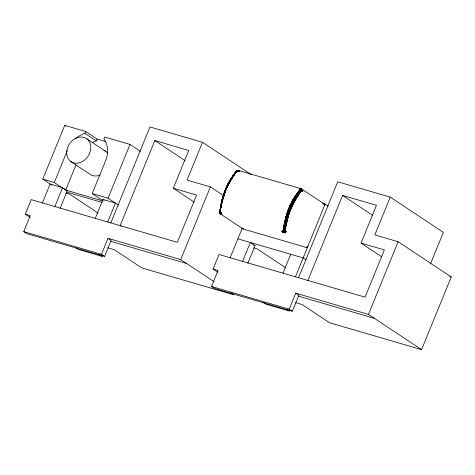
<?xml version="1.0" encoding="UTF-8"?>
<svg xmlns="http://www.w3.org/2000/svg" width="475" height="475" viewBox="0 0 475 475"><rect width="100%" height="100%" fill="white"/><g stroke="black" fill="none" stroke-linecap="round" stroke-linejoin="round"><path stroke-width="0.71" d="M299.493 190.19L300.913 190.938C304.463 191.431 301.661 189.103 299.493 190.19C290.284 201.4 285.053 215.43 283.361 229.752L284.347 230.696C287.981 231.604 283.005 234.365 282.251 230.874L282.025 231.159C283.51 233.593 286.924 233.1 285.57 229.971L283.854 230.007C284.157 231.277 282.892 233.391 282.055 231.467L282.043 230.826L282.69 230.803L283.302 230.001L285.718 218.304L288.586 209.273L293.17 199.767L299.636 190L299.381 188.634L300.432 188.569L302.373 189.454L324.17 203.912M242.98 228.897L220.964 214.278L220.572 211.381L219.978 211.084L222.116 199.684L225.637 189.086L227.852 184.359L232.079 177.228L236.799 171.059L237.975 170.555L239.513 170.751L300.022 188.421L302.712 190.261L301.257 191.473L299.636 190L300.806 189.982L301.756 191.205L302.617 189.685L299.731 188.516L299.66 189.21L301.269 189.774L301.987 191.092L301.168 189.953L299.743 189.394M302.723 191.128C302.628 189.786 300.734 190.16 299.832 190.321L296.513 194.186L293.692 198.514L288.283 209.528L287.327 212.171L286.342 218.47L285.285 230.333L285.701 232.305L284.626 232.079L283.058 230.47L282.251 231.758L283.688 232.524L284.454 232.382L284.685 231.794L284.917 225.12L286.081 216.202M284.276 232.916L285.332 232.744L285.813 231.711L285.766 231.319L284.62 231.01L285.315 230.031L287.927 216.944L290.932 208.252L293.894 202.13L297.231 196.638L301.839 189.863L302.712 190.261M229.633 181.765L236.586 171.285L237.945 170.555L239.697 170.828L237.536 170.644L235.986 171.879L230.274 180.049L226.415 187.34L223.113 196.086L221.297 203.995L219.901 211.993L220.24 213.495L221.487 214.581L221.902 214.433L220.643 213.138L220.222 211.037L220.905 206.197L223.945 194.346L226.48 187.322L227.145 185.796L227.555 185.79L224.105 195.142L221.967 203.264C223.161 193.503 227.008 182.899 233.742 175.827L232.976 175.916L231.123 178.766L225.067 191.277L225.821 189.026L226.563 188.581C227.578 186.485 227.751 181.961 230.244 181.29C233.124 178.066 234.181 169.712 239.697 170.828M239.43 170.757C238.984 170.448 236.96 170.525 236.188 171.659C236.592 172.045 237.5 169.759 237.643 171.701C234.424 171.564 233.296 176.296 231.634 178.523C225.227 188.32 221.849 199.761 220.281 211.286C220.038 211.969 219.634 213.53 220.964 214.278L220.24 213.495L220.833 212.764L219.978 211.001L221.261 203.84L222.947 197.701L221.172 203.917L219.907 211.66L220.376 213.673L221.902 214.433L220.471 213.281L220.572 211.381M230.244 181.29C229.573 183.409 227.531 184.229 227.187 186.372L224.954 190.837L223.113 196.086L220.667 208.905L220.317 208.638L221.694 201.519L219.901 211.993L220.638 212.212L221.635 214.368L220.014 212.954L220.673 212.693L220.727 213.15L219.901 211.921L220.513 208.555M229.461 181.622L231.277 178.523L232.305 177.947M285.166 230.209L284.988 232.305C280.131 233.071 287.322 231.8 284.917 229.995L286.205 216.475L288.212 216.796L290.831 209.113L294.257 201.97L301.625 189.662L302.759 190.131L302.219 191.027M220.762 214.088C219.509 212.39 220.453 214.178 221.623 214.071C221.249 214.647 220.614 213.756 221.51 213.489L221.118 212.913L219.978 212.788L220.317 208.638M282.417 232.103L283.231 232.222C281.728 231.497 284.056 233.1 284.157 232.162C284.394 231.266 283.13 230.494 283.51 229.882C286.176 216.054 290.433 201.406 300.176 190.517L300.087 190.273C301.88 188.848 300.295 188.035 299.529 189.05C299.309 188.433 302.533 189.59 302.587 190.998C300.622 188.219 297.641 194.138 296.335 195.878C288.8 206.607 285.362 219.889 283.688 232.524M287.927 216.944L290.243 209.944L293.033 204.28C290.427 197.392 287.826 220.287 286.924 222.051L288.533 211.25L289.904 205.675M221.118 212.913L220.685 213.91L220.293 211.405L219.984 211.494L220.097 213.121L221.487 214.581L220.388 213.661L221.142 213.792M282.886 230.66L283.599 231.557L284.525 230.399L283.712 229.841L283.753 227.056L284.751 221.629M219.984 211.494L220.721 214.065L220.056 212.082L220.905 206.197L220.056 212.082L220.352 208.602M225.013 192.482L224.313 192.523L223.321 196.401C224.705 190.837 226.866 185.487 230.286 180.66L230.274 180.049L231.604 179.039L233.296 175.821M282.589 232.008L283.367 230.892L283.361 229.752M284.109 229.912L284.751 222.555L286.508 222.888L287.915 213.032L289.299 207.527L290.932 208.252L293.746 200.028L295.765 195.599L297.231 196.638L298.288 195.54L296.513 194.186M282.251 231.758L284.656 231.568L286.888 213.507L287.304 212.842L288.996 213.412L293.016 199.654M283.029 231.568L282.055 231.467L282.477 230.88L284.976 232.904L285.665 231.058M283.712 229.841L284.293 224.978L286.057 225.263L287.345 214.837L288.586 209.273L290.243 209.944L292.933 201.477L294.88 196.953L296.364 197.962L296.216 198.669L293.117 203.585L297.047 194.453L300.58 189.222L300.491 188.628L299.814 188.415L301.091 188.795M237.69 171.469L236.9 171.024L236.247 171.588L235.938 172.562L230.268 180.132M283.854 230.007L283.51 229.882L283.45 231.42L282.738 232.21M285.433 232.548L286.11 231.824L284.656 231.568L285.57 229.971M231.123 178.766L234.46 173.868L234.929 173.761M220.073 213.144L220.638 212.212L219.907 211.66L220.905 206.197M220.079 211.185L220.364 208.751M221.528 213.156L220.376 213.673M228.065 184.241L225.227 190.784L223.303 197.838L222.662 197.915L225.821 189.026M220.21 211.737L219.943 212.562L220.928 212.711L220.471 213.281L219.978 212.788M220.833 212.764C220.537 214.243 219.693 213.073 220.246 212.147M232.043 177.668L234.656 173.773M219.978 211.084L222.205 199.684L222.591 200.545L222.264 201.905M236.58 171.368L237.648 170.632L239.103 170.644M231.996 177.436L237.28 170.763L239.513 170.751M284.988 232.797L284.157 232.162L284.347 230.227L288.456 213.216L291.157 206.287L294.233 200.325L300.509 190.766L301.732 190.635L302.332 189.685L299.731 188.516M287.797 210.847L285.659 227.632L284.086 227.442L286.401 216.529L290.243 205.877L294.203 198.419L298.353 192.292L299.588 193.313M284.863 227.578C286.734 214.207 291.935 201.257 300.509 190.766L301.37 189.127L302.777 189.994C300.491 189.163 298.08 189.121 302.332 189.685M285.285 227.614C287.066 215.163 291.638 203.027 299.333 193.004M220.317 208.703L221.861 201.477L221.528 204.084L221.261 203.84M220.436 208.798L221.35 203.834M283.824 231.396L284.288 231.444L284.881 230.262L284.519 229.965L284.513 227.525L285.374 218.916L285.718 218.304L287.452 218.732L288.212 216.796M221.166 203.876L220.839 206.399M301.863 190.849L301.536 191.342L299.737 189.798L300.253 188.985M234.466 174.473C233.878 173.031 237.815 170.388 236.847 171.713L237.69 170.715L239.228 170.727L237.536 170.644L236.698 171.303L237.114 170.84M221.219 203.953L224.372 192.523M221.297 203.995L224.598 192.541L222.662 197.915L222.051 201.667M223.689 196.49L224.455 192.535L225.031 190.76L225.358 190.813L224.699 192.589M283.67 232.305L284.513 232.726L284.917 229.995C286.942 215.882 292.077 202.225 300.913 190.938L299.179 192.856L296.364 197.962L296.893 197.606M223.838 194.322L222.496 199.838L223.268 196.122L222.662 197.915M229.502 181.355C227.323 185.909 224.123 191.781 223.505 196.193M222.205 199.684L221.819 201.584M302.812 190.445L302.551 190.499C302.961 189.276 299.357 188.112 301.007 188.765M222.134 199.708L222.763 197.915L221.92 201.626L222.146 199.678M222.181 199.732L222.615 197.897M287.927 211.048L289.596 211.666L292.137 202.967L294.013 198.342L295.521 199.316L299.012 192.713M230.518 179.882L227.198 186.075M324.627 205.194A1.585 1.277 -56.4 0 0 323.867 203.769L324.52 205.586L324.087 204.375M286.003 231.717L285.701 232.305L284.685 231.794M301.904 189.365L302.035 189.857M232.162 177.175L229.585 182.453L228.635 182.887L226.623 187.572M225.934 189.044L225.358 190.813L226.682 187.328L227.127 187.316M223.832 194.394L224.455 192.535M291.887 206.661L294.589 198.609L296.673 194.275M234.353 174.099C235.659 172.621 236.96 170.246 239.376 170.715M224.432 192.654L225.031 190.76M224.354 192.607L225.732 189.026L225.002 190.885M237.132 171.986L236.55 171.297L232.008 177.543M228.855 182.75L227.555 185.79L229.799 181.296M30.02 217.324L25.3 214.189L31.231 199.654L177.329 242.315L196.608 195.077L173.298 188.266L188.717 150.48L154.838 140.582L120.133 225.613L121.368 226.433M51.906 185.203L42.78 179.146L64.725 125.364L85.708 131.492L97.12 139.062L105.545 141.52M104.607 256.411L101.46 254.327L107.985 238.337L111.132 240.421L104.607 256.411L26.897 233.718L23.75 231.634L30.275 215.644L25.3 214.189M42.423 202.926L50.136 184.027L62.569 187.661L67.29 190.79L60.129 208.335M102.909 200.943L65.687 190.077L54.281 182.507L67.349 150.48M54.857 206.554L62.569 187.661M75.192 138.991A24.195 19.439 -56.4 0 1 84.942 133.374L85.708 131.492M65.687 190.077L75.976 164.867M92.293 142.595A24.195 19.439 -56.4 0 1 96.348 140.944L97.12 139.062M103.01 200.747L92.203 193.58L105.551 160.877A24.195 19.439 -56.4 0 0 103.9 138.908L104.666 137.032L130.002 144.43L140.475 151.371M95.267 218.352L102.98 199.458L115.413 203.086L107.7 221.985M118.524 205.152L108.057 198.206L130.002 144.43M110.812 222.894L149.958 126.962L202.493 142.298L251.287 174.663M75.964 247.802L78.417 249.428L102.042 256.328L102.582 255.004M202.493 142.298L187.067 180.09L210.383 186.901L223.968 195.914M214.219 281.794L180.726 259.576L210.383 186.901M219.996 211.132C220.418 211.672 219.521 212.646 220.655 213.388M217.776 272.145L213.049 269.016L218.987 254.481L365.079 297.142L384.358 249.898L361.048 243.093L376.467 205.301L342.588 195.409L307.883 280.44M292.363 311.238L289.21 309.148L295.735 293.158L298.888 295.248L292.363 311.238L214.647 288.545L211.5 286.455L218.025 270.465L213.049 269.016M230.173 257.747L242.333 227.958M242.606 261.381L250.319 242.482L255.039 245.617L247.879 263.162M283.017 273.178L290.73 254.279M295.45 276.806L325.114 204.131L322.454 203.353M298.561 277.715L337.713 181.783L390.242 197.125L443.359 232.358L430.463 263.963M390.242 197.125L374.822 234.911L398.133 241.722L451.25 276.955L421.592 349.636L329.579 322.768L302.041 304.499L295.646 302.628M421.592 349.636L368.475 314.397L398.133 241.722M239.281 170.976L237.945 170.555L239.281 170.976L237.809 170.662L235.98 171.897L236.847 171.036M225.649 189.127L226.682 187.328M225.69 189.187L226.569 187.322M230.642 179.877L227.941 184.597M294.898 200.848L297.528 194.762M287.215 220.732L289.192 209.487L290.783 204.25L292.374 205.069L295.45 197.226L298.353 192.292M226.421 187.512L227.299 185.767M285.505 230.963L284.626 232.079L283.272 232.394M231.277 178.523L226.818 187.352M235.909 172.069C237.037 171.065 241.116 169.171 236.995 171.808M236.692 172.033L237.892 170.988L239.168 170.715L236.722 171.837M232.893 176.249L236.413 171.778L237.648 170.816L238.23 171.143L238.996 170.875L238.1 170.751M301.257 191.473L301.732 190.635M227.139 185.992L227.97 184.252M228.184 184.247L225.762 189.246M233.059 175.863L229.936 181.313M283.569 230.624L282.257 231.954L284.103 231.836M227.887 184.508L228.76 182.768M242.577 228.356A1.585 1.277 -56.4 0 0 243.283 229.039L306.072 247.374L307.907 246.282M233.166 175.833L229.437 181.533M285.445 232.216L283.967 232.72L284.311 231.669C285.03 230.993 283.593 231.331 284.002 230.322L284.347 230.227L283.45 231.42L284.157 232.162M228.659 183.047L229.674 181.302M228.713 183.142L229.514 181.723M283.735 230.298L283.527 231.076L282.221 231.438M236.295 172.116L237.114 171.113L237.922 171.137M236.74 171.243L238.04 170.673L239.085 170.816L236.764 171.344M228.635 182.887L230.417 179.906M285.386 230.464L285.315 230.031M298.116 195.344L299.47 193.159L301.696 191.057M230.292 180.233L231.384 178.499M230.333 180.34L231.503 178.487M299.832 190.321L297.237 194.566L293.894 202.13L292.345 201.222L290.647 206.043L288.438 215.175L286.473 214.854M233.029 176.457L234.389 174.355M233.439 175.827L236.212 171.707L234.549 173.808M231.141 178.873L232.263 177.145M231.183 178.986L232.394 177.139M284.311 231.669L284.062 231.426L284.584 230.713M284.525 230.399L284.917 229.995M221.184 214.439L220.626 213.833M285.422 230.143L284.632 231.307M300.669 190.683L301.37 189.127L300.17 189.264M232.881 176.136L236.586 171.606L238.688 170.881L237.975 170.555M238.23 171.143L237.001 171.463M236.188 171.659L236.764 171.095M236.96 171.036L237.28 170.763M235.974 172.081L236.894 171.659M220.465 212.2L220.162 213.204L219.931 212.509L220.477 212.295M299.173 188.842L300.135 188.587L301.506 189.121L300.058 188.462M285.255 231.776L284.454 232.382M220.513 212.723L220.287 213.239L220.964 214.278M298.728 192.506L300.509 190.766M286.11 231.824L285.232 232.115M236.431 171.499L237.209 170.846M282.69 230.803L283.421 230.203M236.425 171.422L236.027 171.873L236.479 171.576M236.544 171.932L236.847 171.713M299.529 189.05L300.865 188.765L302.617 189.685M283.623 231.741L284.086 231.646M285.053 220.269L287.019 220.519M299.856 189.038L302.207 189.406M220.56 212.966L220.097 213.121M285.071 231.663L285.683 231.503M237.381 170.703L238.812 170.662M238.771 170.65C238.017 170.578 239.572 170.424 238.444 171.119L238.492 170.632M237.322 171.208L239.038 170.804M237.263 170.869L237.648 170.816M236.728 171.623L237.363 170.81L237.797 170.881M282.981 231.165L282.025 231.159M299.85 188.908L301.459 188.991L302.563 189.893M239.067 170.685L238.61 170.685M220.513 212.545L220.038 212.919M299.968 189.614L301.625 189.662M220.186 212.04C220.768 213.661 220.638 214.682 221.475 214.083M300.942 189.786L302.759 190.131M221.433 214.332L221.546 213.797L220.489 213.56M237.055 170.958L237.429 170.982M238.017 170.774L238.848 170.804M220.762 212.473L219.973 212.349M282.928 230.862L283.367 230.892M238.302 170.703L238.753 170.757M239.139 170.673L238.664 170.567L239.228 170.727M299.761 188.599L300.942 188.919M221.308 214.338L220.685 213.91M300.669 188.634L300.384 188.533M301.874 189.169L301.227 188.872L302.171 189.335M300.23 189.115L302.706 190.897M283.379 232.097L283.925 232.245M294.939 195.32L298.146 196.258M449.837 276.545L451.25 276.955M42.78 179.146L54.281 182.507M92.203 193.58L108.057 198.206M237.886 238.854L303.163 257.913L306.114 259.873M253.662 245.213L255.039 245.617M66.595 192.048L102.072 202.409M66.007 193.046L69.397 194.037L98.2 213.138M253.757 247.867L257.147 248.858L285.95 267.965M107.985 238.337L180.726 259.576M295.735 293.158L368.475 314.397M110.515 241.264L186.627 263.488M298.27 296.091L374.377 318.315M107.896 247.808L114.291 249.672L141.829 267.942L233.842 294.809L230.773 292.778M23.75 231.634L101.46 254.327M211.5 286.455L289.21 309.148M238.866 170.964L238.195 171.101L237.696 170.608M221.742 214.284L220.59 213.893M290.047 205.812L291.662 206.583M221.51 213.489L220.643 213.138M293.17 199.767L294.696 200.705M300.248 188.872L300.622 189.098M342.588 195.409L372.851 215.484M325.114 204.131L328.065 206.091M361.048 243.093L381.431 256.613M154.838 140.582L185.102 160.657M173.298 188.266L194.293 202.202M84.942 133.374L96.348 140.944M86.545 138.653A13.882 11.157 -56.4 0 1 82.739 161.357A13.882 11.157 -56.4 0 1 66.868 150.343A13.882 11.157 -56.4 0 1 86.545 138.653L105.824 151.442M64.725 125.364L65.96 126.184M70.888 161.583L90.167 174.367A13.882 11.157 -56.4 0 0 100.189 175.061M287.345 309.522L289.792 311.149L266.166 304.249L263.103 302.219M102.98 199.458L104.162 200.242M98.984 254.297L102.042 256.328M220.887 214.207L221.225 214.445M220.691 212.889L220.376 212.568M301.791 189.638L301.488 189.05M302.189 189.567L301.773 189.204M220.661 213.667L220.18 213.097M284.881 230.262L285.273 230.666M220.127 212.877L220.566 213.447M283.919 230.494L284.27 231.183M221.297 213.631L220.863 212.972M242.773 228.089L243.283 229.039M284.187 230.512L284.24 230.868M307.711 246.65A1.585 1.277 -56.4 0 1 306.072 247.374M103.883 150.421A13.882 11.157 -56.4 0 1 107.469 152.908"/></g></svg>
